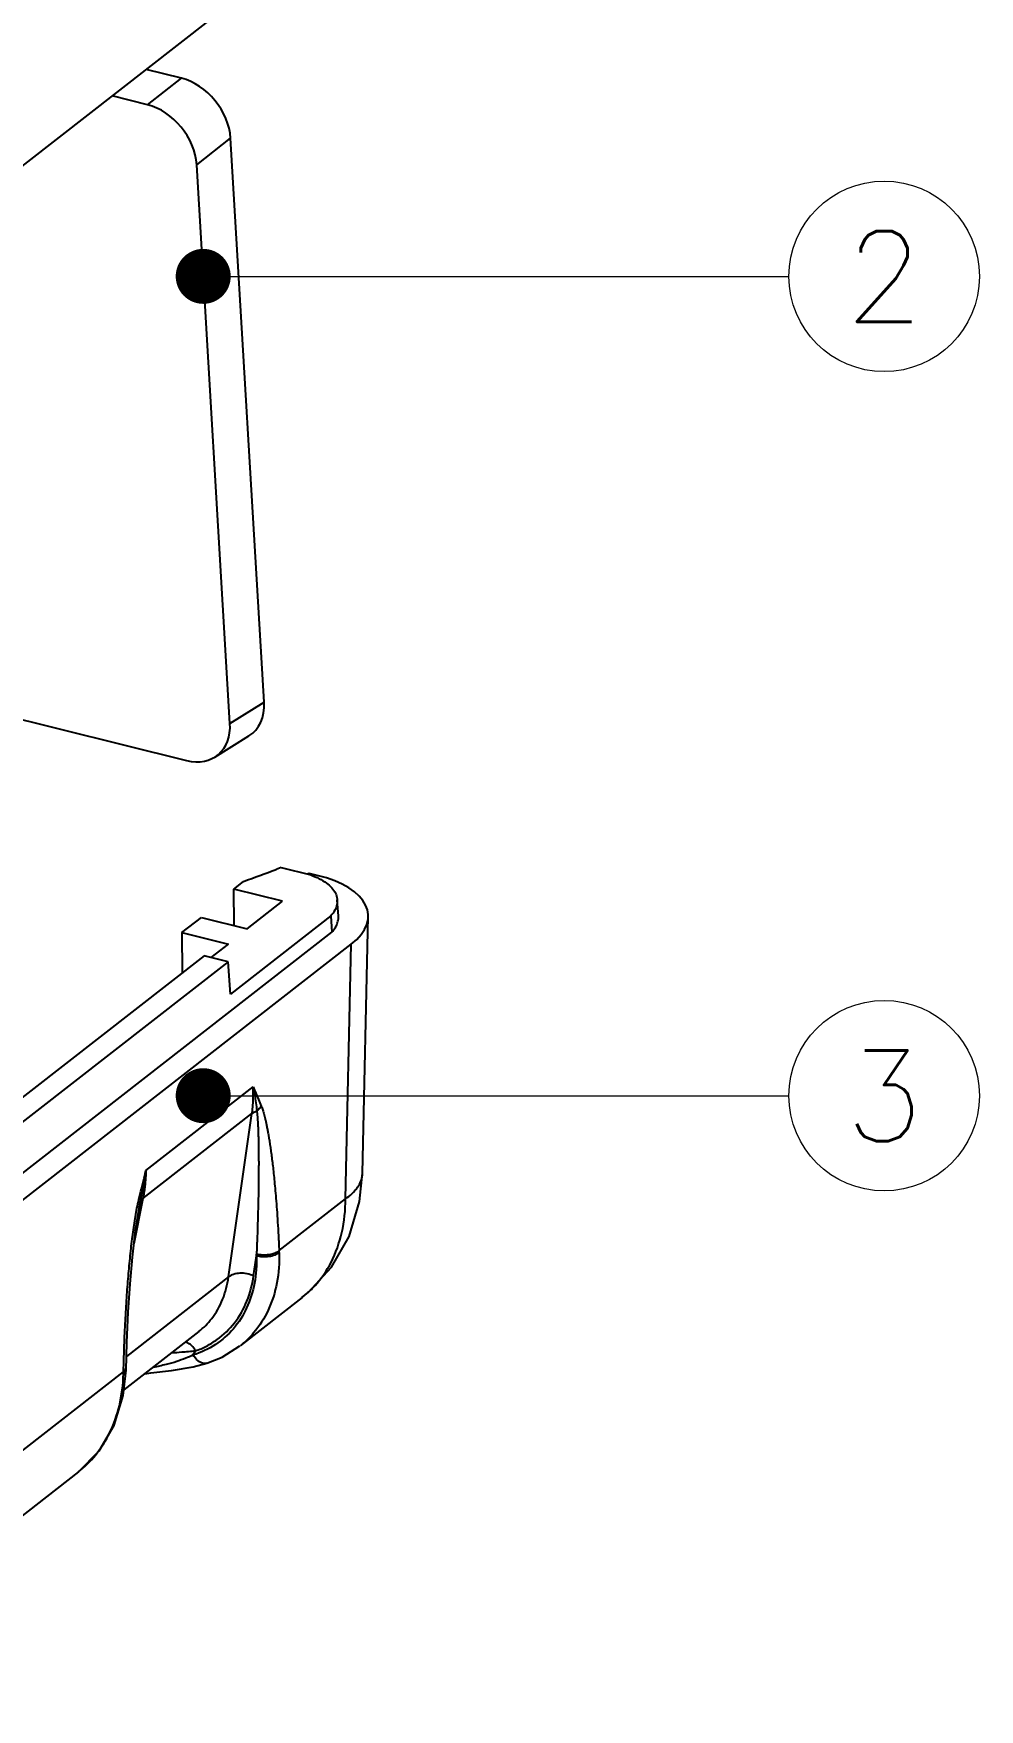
# Model space of a CAD drawing. Header units: millimetres. Extents: x 3537 to 3861, y 1181 to 1410.
# Drawn here: x 3737.84 to 3753.32, y 1201.17 to 1228.6 of the extents above; entities that cross this region are included whole.
import ezdxf
from ezdxf.enums import TextEntityAlignment as Align

# ---------------------------------------------------------------- set-up
doc = ezdxf.new("R2010")
doc.units = ezdxf.units.MM
doc.layers.add('02___PRT_ALL_AXES', color=7, linetype='Continuous')
doc.layers.add('from', color=7, linetype='Continuous', lineweight=13)
doc.styles.add('ROMAND', font='romand.shx', dxfattribs={"width": 0.75, "bigfont": 'gbcbig.shx'})
doc.styles.add('TXT', font='txt.shx', dxfattribs={"bigfont": 'gbcbig.shx'})
doc.dimstyles.new('YanXiu', dxfattribs={"dimtxt": 2.5, "dimasz": 2.2, "dimexe": 1, "dimexo": 0, "dimgap": 0.66, "dimtad": 0, "dimzin": 9, "dimdsep": 46, "dimtxsty": 'ROMAND', "dimblk": 'CLOSEDBLANK', "dimcen": 0, "dimclrd": 3, "dimclre": 3, "dimclrt": 7, "dimazin": 2, "dimtfac": 1, "dimtofl": 0, "dimtmove": 0, "dimatfit": 3, "dimldrblk": 'CLOSEDBLANK', "dimfxl": 1, "dimlwd": 5, "dimlwe": 5, "dimarcsym": 0})

# ---------------------------------------------------------------- blocks, each defined once
blk = doc.blocks.new('_ClosedBlank')
at = {"color": 0, "linetype": 'ByBlock', "lineweight": -2}
for p, q in [((-1, 0.167), (0, 0)), ((-1, 0.167), (-1, -0.167)), ((0, 0), (-1, -0.167))]:
    blk.add_line(p, q, dxfattribs=at)
blk = doc.blocks.new('A$C490E14D8')
at = {"color": 7, "linetype": 'Continuous'}
for p, q in [((65.384, 37.06), (121.852, 81.088)), ((118.827, 77.746), (117.871, 77.984)), ((117.905, 77.022), (118.827, 77.746)), ((117.905, 77.022), (116.944, 77.261)), ((119.246, 75.383), (120.169, 76.107)), ((121.084, 60.718), (120.169, 76.107)), ((120.153, 60.142), (119.246, 75.383)), ((99.806, 63.899), (118.969, 59.132)), ((120.153, 60.142), (121.084, 60.718)), ((119.739, 59.224), (120.67, 59.8)), ((120.256, 55.623), (120.524, 55.832)), ((121.545, 56.208), (121.415, 56.16)), ((121.545, 56.208), (122.354, 56.007)), ((122.316, 56.051), (122.26, 56.03)), ((122.534, 55.997), (122.316, 56.051)), ((120.265, 54.63), (120.256, 55.623)), ((121.588, 55.292), (120.256, 55.623)), ((122.903, 54.89), (120.165, 52.756)), ((120.624, 54.541), (121.588, 55.292)), ((122.903, 54.89), (122.933, 54.447)), ((123.109, 54.884), (123.078, 55.326)), ((123.769, 47.872), (123.923, 54.872)), ((66.079, 10.119), (122.933, 54.447)), ((118.842, 54.434), (119.377, 54.851)), ((118.842, 54.434), (118.851, 53.339)), ((118.842, 54.434), (120.108, 54.119)), ((119.377, 54.851), (120.624, 54.541)), ((119.639, 53.753), (120.108, 54.119)), ((119.445, 53.802), (68.075, 13.749)), ((120.101, 53.638), (68.731, 13.586)), ((120.101, 53.638), (119.445, 53.802)), ((120.165, 52.756), (120.101, 53.638)), ((117.862, 47.945), (120.785, 50.224)), ((117.779, 47.181), (120.753, 49.5)), ((120.114, 45.039), (120.753, 49.5)), ((117.779, 47.181), (117.533, 45.942)), ((117.674, 46.921), (117.71, 47.096)), ((121.493, 45.759), (123.304, 47.171)), ((120.796, 45.067), (120.875, 45.618)), ((120.114, 45.039), (117.329, 42.868)), ((122.117, 44.477), (120.426, 43.158)), ((119.302, 43.55), (117.259, 41.957)), ((119.151, 42.911), (119.214, 43.025)), ((117.252, 42.503), (117.253, 42.558)), ((119.526, 42.689), (119.526, 42.689)), ((113.465, 39.499), (117.25, 42.451)), ((117.242, 41.807), (117.319, 42.501)), ((117.25, 42.451), (117.252, 42.503)), ((116.02, 39.723), (112.398, 36.899))]:
    blk.add_line(p, q, dxfattribs=at)
for points in [[(123.401, 46.148), (123.688, 47.094), (123.769, 47.872)], [(117.319, 42.5), (117.34, 43.251), (117.378, 44.076), (117.428, 44.848), (117.491, 45.583), (117.576, 46.316), (117.674, 46.921)], [(122.116, 44.476), (122.284, 44.614), (122.923, 45.31), (123.401, 46.148)], [(119.526, 42.689), (119.942, 42.855), (120.425, 43.158)], [(117.827, 42.4), (117.994, 42.423), (118.559, 42.492), (119.147, 42.59), (119.526, 42.689)], [(116.019, 39.722), (116.584, 40.296), (116.993, 40.996), (117.242, 41.807)]]:
    blk.add_lwpolyline(points, dxfattribs=at)
for centre, radius, start, end in [((3.587, 374.53), 339.474, 290.14905, 290.30931), ((106.785, 49.488), 11.184, 347.6505, 352.0676), ((117.683, 45.608), 3.813, 1.4663, 2.267), ((114.703, 45.922), 6.18, 357.1783, 357.6103), ((120.396, 46.683), 2.798, 307.9487, 314.9203), ((120.404, 46.675), 2.787, 314.9225, 317.9398), ((118.396, 45.321), 2.438, 289.6094, 297.1455), ((111.692, 42.558), 5.559, 358.3283, 358.902), ((113.912, 42.233), 3.295, 332.2972, 333.6081), ((114.224, 42.019), 2.915, 308.0091, 320.7802)]:
    blk.add_arc(centre, radius, start, end, dxfattribs=at)
for centre, major_axis, ratio, start_param, end_param in [((118.903, 76.419), (-0.922, 1.183), 0.73647, -2.322079, -0.754022), ((117.98, 75.694), (-0.922, 1.183), 0.73647, -2.322079, -0.754022), ((119.818, 61.037), (-0.925, 1.186), 0.732455, -3.221263, -2.325412), ((118.886, 60.461), (-0.925, 1.186), 0.732455, 2.389716, 3.957774)]:
    blk.add_ellipse(centre, major_axis=major_axis, ratio=ratio, start_param=start_param, end_param=end_param, dxfattribs=at)
for points, start_tangent, end_tangent in [([(122.354, 56.007), (122.588, 55.906), (122.782, 55.787)], (0.939839, -0.341619), (0.804398, -0.594091)), ([(122.782, 55.787), (122.929, 55.654), (123.028, 55.509), (123.075, 55.356), (123.078, 55.326)], (0.804398, -0.594091), (0.067753, -0.997702)), ([(123.078, 55.326), (123.07, 55.2), (123.012, 55.043), (122.903, 54.89)], (0.067753, -0.997702), (-0.665775, -0.746153)), ([(122.933, 54.447), (123.02, 54.562), (123.078, 54.68), (123.108, 54.811), (123.109, 54.884)], (0.665932, 0.746012), (-0.068991, 0.997617)), ([(120.753, 49.5), (120.77, 49.64), (120.781, 49.782), (120.788, 49.927), (120.789, 50.074), (120.785, 50.224)], (0.139001, 0.990292), (-0.044321, 0.999017)), ([(120.785, 50.224), (120.859, 50.053), (120.933, 49.879), (121.007, 49.701)], (0.399069, -0.916921), (0.371144, -0.928575)), ([(120.785, 50.224), (120.826, 50.005), (120.859, 49.788), (120.884, 49.57)], (0.198367, -0.980128), (0.094933, -0.995484)), ([(120.753, 49.5), (120.812, 49.54), (120.884, 49.57)], (0.764663, 0.64443), (0.948049, 0.318123)), ([(120.884, 49.57), (120.89, 49.511), (120.896, 49.45), (120.901, 49.386), (120.906, 49.318), (120.91, 49.243), (120.915, 49.159), (120.919, 49.067), (120.922, 48.965), (120.926, 48.854), (120.929, 48.732), (120.931, 48.601), (120.933, 48.46), (120.934, 48.307), (120.935, 48.141), (120.934, 47.961), (120.933, 47.765), (120.931, 47.55), (120.927, 47.313), (120.922, 47.048), (120.914, 46.748), (120.905, 46.416), (120.893, 46.056), (120.877, 45.665)], (0.117935, -0.993021), (-0.041667, -0.999132)), ([(121.007, 49.701), (120.972, 49.654), (120.931, 49.61), (120.884, 49.57)], (-0.534495, -0.845172), (-0.802882, -0.596139)), ([(121.007, 49.701), (121.027, 49.646), (121.046, 49.589), (121.065, 49.529), (121.083, 49.463), (121.102, 49.391), (121.121, 49.31), (121.141, 49.22), (121.162, 49.121), (121.183, 49.011), (121.204, 48.89), (121.226, 48.76), (121.248, 48.619), (121.27, 48.466), (121.292, 48.299), (121.314, 48.117), (121.337, 47.918), (121.359, 47.701), (121.382, 47.459), (121.406, 47.187), (121.429, 46.879), (121.452, 46.538), (121.474, 46.165), (121.493, 45.759)], (0.371215, -0.928547), (0.042245, -0.999107)), ([(117.654, 47.087), (117.723, 47.376), (117.792, 47.661), (117.862, 47.945)], (0.227461, 0.973787), (0.239737, 0.970838)), ([(117.862, 47.945), (117.856, 47.788), (117.844, 47.633), (117.828, 47.48), (117.806, 47.33), (117.779, 47.181)], (-0.023311, -0.999728), (-0.197234, -0.980356)), ([(123.304, 47.171), (123.632, 47.485), (123.767, 47.829), (123.769, 47.872)], (0.821601, 0.570063), (0.014319, 0.999897)), ([(117.654, 47.087), (117.681, 47.088), (117.7, 47.091), (117.71, 47.096)], (0.999952, -0.009764), (0.674483, 0.738291)), ([(117.71, 47.096), (117.736, 47.142), (117.779, 47.181)], (0.337326, 0.941388), (0.813458, 0.581623)), ([(122.473, 44.808), (122.907, 45.438), (123.202, 46.253), (123.304, 47.171)], (0.669951, 0.742406), (0.00321, 0.999995)), ([(117.566, 46.633), (117.654, 47.087)], (0.162022, 0.986787), (0.229449, 0.973321)), ([(117.253, 42.558), (117.271, 43.17), (117.301, 43.844), (117.338, 44.474), (117.382, 45.063), (117.434, 45.617), (117.494, 46.141), (117.566, 46.633)], (0.023705, 0.999719), (0.162022, 0.986787)), ([(121.493, 45.759), (121.373, 45.689), (121.214, 45.646), (121.04, 45.638), (120.877, 45.665)], (-0.756589, -0.653891), (-0.959517, 0.281651)), ([(120.875, 45.618), (120.819, 44.867), (120.607, 44.194), (120.247, 43.628), (119.755, 43.195), (119.151, 42.911)], (0.02859, -0.999591), (-0.953754, -0.300589)), ([(121.495, 45.706), (121.43, 44.876), (121.194, 44.135), (120.797, 43.513), (120.426, 43.158)], (0.025815, -0.999667), (-0.788363, -0.615211)), ([(121.495, 45.706), (121.374, 45.636), (121.214, 45.594), (121.039, 45.588), (120.875, 45.618)], (-0.758122, -0.652112), (-0.954301, 0.298847)), ([(119.302, 43.55), (119.656, 43.906), (119.953, 44.426), (120.114, 45.039)], (0.787774, 0.615965), (0.138365, 0.990381)), ([(119.508, 43.152), (119.804, 43.333), (120.277, 43.79), (120.613, 44.378), (120.796, 45.067)], (0.889683, 0.456578), (0.141983, 0.989869)), ([(120.796, 45.067), (120.617, 45.125), (120.424, 45.141), (120.248, 45.11), (120.114, 45.039)], (-0.902971, 0.429701), (-0.764663, -0.64443)), ([(118.561, 42.973), (118.838, 42.993), (119.214, 43.025)], (0.997221, 0.074496), (0.994552, 0.104239)), ([(119.214, 43.025), (119.104, 43.167), (118.971, 43.256), (118.934, 43.268)], (-0.496631, 0.867962), (-0.963243, 0.268631)), ([(117.313, 42.523), (117.319, 42.556)], (0.329987, 0.943985), (0.006375, 0.99998)), ([(119.151, 42.911), (118.945, 42.82), (118.701, 42.733), (118.409, 42.65), (118.06, 42.569), (118.038, 42.564)], (-0.899692, -0.436525), (-0.977856, -0.20928)), ([(119.526, 42.69), (119.444, 42.68), (119.284, 42.749), (119.151, 42.911)], (-0.956047, -0.293214), (-0.478231, 0.878234)), ([(116.863, 40.769), (117.136, 41.528), (117.249, 42.395)], (0.444519, 0.895769), (0.029782, 0.999556)), ([(117.249, 42.395), (117.312, 42.469), (117.317, 42.501)], (0.819529, 0.573037), (0.013621, 0.999907)), ([(117.25, 42.451), (117.313, 42.523)], (0.821067, 0.570832), (0.329987, 0.943985)), ([(116.482, 40.176), (116.829, 40.702)], (0.632502, 0.774559), (0.464907, 0.88536))]:
    blk.add_spline(points, degree=3, dxfattribs=dict(at, start_tangent=start_tangent, end_tangent=end_tangent))
at = {"layer": '02___PRT_ALL_AXES', "color": 7, "linetype": 'Continuous'}
for p in [(66.988, 10.091), (123.304, 47.171)]:
    blk.add_line(p, (123.456, 54.118), dxfattribs=at)
blk.add_ellipse((120.919, 54.745), major_axis=(3.003, 0.18), ratio=0.462882, start_param=-0.592644, end_param=0.975413, dxfattribs=at)

msp = doc.modelspace()

# ---------------------------------------------------------------- linework, layer by layer
at = {"layer": 'from', "color": 4}
for centre in [(3751.756, 1224.625), (3751.756, 1211.213)]:
    msp.add_circle(centre, 1.559, dxfattribs=at)

# ---------------------------------------------------------------- block references
at = {"xscale": 0.6, "yscale": 0.6, "zscale": 0.6}
msp.add_blockref('A$C490E14D8', (3668.963, 1181.222), dxfattribs=at)

# ---------------------------------------------------------------- texts
at = {"layer": 'from', "color": 6, "style": 'TXT'}
for s, p in [('2', (3751.756, 1224.625)), ('3', (3751.756, 1211.213))]:
    msp.add_text(s, height=1.485, dxfattribs=at).set_placement(p, align=Align.MIDDLE)

# ---------------------------------------------------------------- leaders
at = {"layer": 'from', "color": 4}
for points in [[(3740.617, 1224.625), (3750.197, 1224.625)], [(3740.617, 1211.213), (3750.197, 1211.213)]]:
    msp.add_leader(points, dimstyle='YanXiu', override={"dimasz": 0.9, "dimldrblk": 'Dot'}, dxfattribs=at)

doc.saveas('drawing.dxf')
